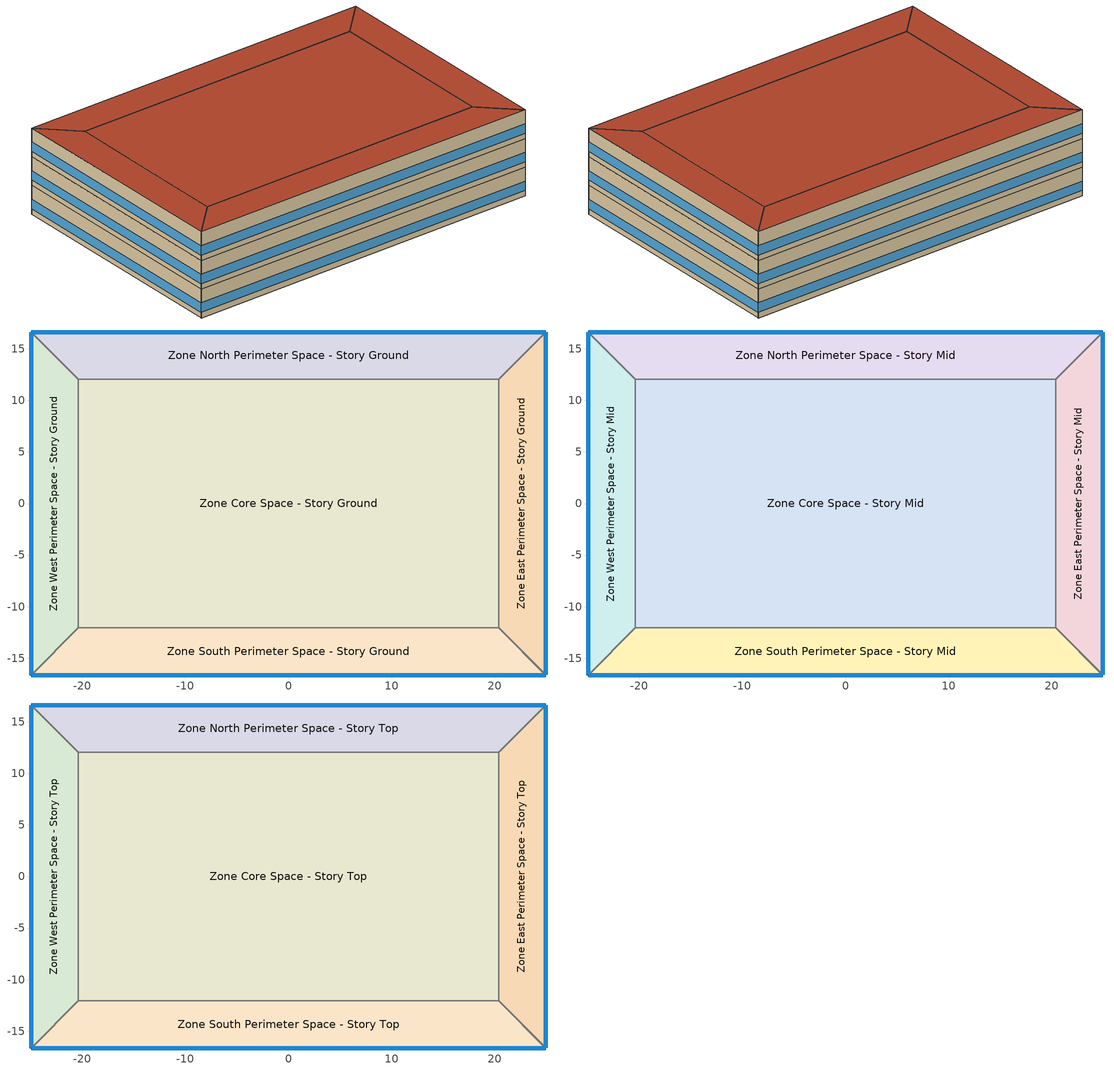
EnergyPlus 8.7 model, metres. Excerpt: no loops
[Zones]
Zone Core Space - Story Ground
 floor ground (Ground FloorGround_Floor_R11_T2013): -20.38,-12.06 -20.38,12.06 20.38,12.06 20.38,-12.06 z0
 wall to Zone West Perimeter Space - Story Ground (Typical Interior Wall): -20.38,12.06 -20.38,-12.06 z0:3.96
 wall to Zone North Perimeter Space - Story Ground (Typical Interior Wall): 20.38,12.06 -20.38,12.06 z0:3.96
 wall to Zone East Perimeter Space - Story Ground (Typical Interior Wall): 20.38,-12.06 20.38,12.06 z0:3.96
 wall to Zone South Perimeter Space - Story Ground (Typical Interior Wall): -20.38,-12.06 20.38,-12.06 z0:3.96
Zone East Perimeter Space - Story Ground
 floor ground (Ground FloorGround_Floor_R11_T2013): 24.95,16.63 24.95,-16.63 20.38,-12.06 20.38,12.06 z0
 wall outside (Metal framed wallsW1_R8.60): 24.95,-16.63 24.95,16.63 z0:3.96
 wall to Zone South Perimeter Space - Story Ground (Typical Interior Wall): 20.38,-12.06 24.95,-16.63 z0:3.96
 wall to Zone North Perimeter Space - Story Ground (Typical Interior Wall): 24.95,16.63 20.38,12.06 z0:3.96
 window (U1.23_SHGC0.82_SimpleGlazing_Window_01): 24.95,-16.61 24.95,16.61 z0.76:2.07
Zone North Perimeter Space - Story Ground
 floor ground (Ground FloorGround_Floor_R11_T2013): -24.95,16.63 24.95,16.63 20.38,12.06 -20.38,12.06 z0
 wall outside (Metal framed wallsW1_R8.60): 24.95,16.63 -24.95,16.63 z0:3.96
 wall to Zone West Perimeter Space - Story Ground (Typical Interior Wall): -24.95,16.63 -20.38,12.06 z0:3.96
 window (U1.23_SHGC0.82_SimpleGlazing_Window_01): 24.93,16.63 -24.93,16.63 z0.76:2.07
Zone South Perimeter Space - Story Ground
 floor ground (Ground FloorGround_Floor_R11_T2013): 24.95,-16.63 -24.95,-16.63 -20.38,-12.06 20.38,-12.06 z0
 wall outside (Metal framed wallsW1_R8.60): -24.95,-16.63 24.95,-16.63 z0:3.96
 wall to Zone West Perimeter Space - Story Ground (Typical Interior Wall): -20.38,-12.06 -24.95,-16.63 z0:3.96
 window (U1.23_SHGC0.82_SimpleGlazing_Window_01): -24.93,-16.63 24.93,-16.63 z0.76:2.07
Zone West Perimeter Space - Story Ground
 floor ground (Ground FloorGround_Floor_R11_T2013): -24.95,-16.63 -24.95,16.63 -20.38,12.06 -20.38,-12.06 z0
 wall outside (Metal framed wallsW1_R8.60): -24.95,16.63 -24.95,-16.63 z0:3.96
 window (U1.23_SHGC0.82_SimpleGlazing_Window_01): -24.95,16.61 -24.95,-16.61 z0.76:2.07
Zone Core Space - Story Mid
 floor to Zone Core Space - Story Ground (Typical Interior Floor): -20.38,-12.06 -20.38,12.06 20.38,12.06 20.38,-12.06 z3.96
 wall to Zone West Perimeter Space - Story Mid (Typical Interior Wall): -20.38,12.06 -20.38,-12.06 z3.96:7.92
 wall to Zone North Perimeter Space - Story Mid (Typical Interior Wall): 20.38,12.06 -20.38,12.06 z3.96:7.92
 wall to Zone East Perimeter Space - Story Mid (Typical Interior Wall): 20.38,-12.06 20.38,12.06 z3.96:7.92
 wall to Zone South Perimeter Space - Story Mid (Typical Interior Wall): -20.38,-12.06 20.38,-12.06 z3.96:7.92
Zone East Perimeter Space - Story Mid
 floor to Zone East Perimeter Space - Story Ground (Typical Interior Floor): 24.95,16.63 24.95,-16.63 20.38,-12.06 20.38,12.06 z3.96
 wall outside (Metal framed wallsW1_R8.60): 24.95,-16.63 24.95,16.63 z3.96:7.92
 wall to Zone South Perimeter Space - Story Mid (Typical Interior Wall): 20.38,-12.06 24.95,-16.63 z3.96:7.92
 wall to Zone North Perimeter Space - Story Mid (Typical Interior Wall): 24.95,16.63 20.38,12.06 z3.96:7.92
 window (U1.23_SHGC0.82_SimpleGlazing_Window_01): 24.95,-16.61 24.95,16.61 z4.72:6.03
Zone North Perimeter Space - Story Mid
 floor to Zone North Perimeter Space - Story Ground (Typical Interior Floor): -24.95,16.63 24.95,16.63 20.38,12.06 -20.38,12.06 z3.96
 wall outside (Metal framed wallsW1_R8.60): 24.95,16.63 -24.95,16.63 z3.96:7.92
 wall to Zone West Perimeter Space - Story Mid (Typical Interior Wall): -24.95,16.63 -20.38,12.06 z3.96:7.92
 window (U1.23_SHGC0.82_SimpleGlazing_Window_01): 24.93,16.63 -24.93,16.63 z4.72:6.03
Zone South Perimeter Space - Story Mid
 floor to Zone South Perimeter Space - Story Ground (Typical Interior Floor): 24.95,-16.63 -24.95,-16.63 -20.38,-12.06 20.38,-12.06 z3.96
 wall outside (Metal framed wallsW1_R8.60): -24.95,-16.63 24.95,-16.63 z3.96:7.92
 wall to Zone West Perimeter Space - Story Mid (Typical Interior Wall): -20.38,-12.06 -24.95,-16.63 z3.96:7.92
 window (U1.23_SHGC0.82_SimpleGlazing_Window_01): -24.93,-16.63 24.93,-16.63 z4.72:6.03
Zone West Perimeter Space - Story Mid
 floor to Zone West Perimeter Space - Story Ground (Typical Interior Floor): -24.95,-16.63 -24.95,16.63 -20.38,12.06 -20.38,-12.06 z3.96
 wall outside (Metal framed wallsW1_R8.60): -24.95,16.63 -24.95,-16.63 z3.96:7.92
 window (U1.23_SHGC0.82_SimpleGlazing_Window_01): -24.95,16.61 -24.95,-16.61 z4.72:6.03
Zone Core Space - Story Top
 floor to Zone Core Space - Story Mid (Typical Interior Floor): -20.38,-12.06 -20.38,12.06 20.38,12.06 20.38,-12.06 z7.92
 wall to Zone West Perimeter Space - Story Top (Typical Interior Wall): -20.38,12.06 -20.38,-12.06 z7.92:11.89
 wall to Zone North Perimeter Space - Story Top (Typical Interior Wall): 20.38,12.06 -20.38,12.06 z7.92:11.89
 wall to Zone East Perimeter Space - Story Top (Typical Interior Wall): 20.38,-12.06 20.38,12.06 z7.92:11.89
 wall to Zone South Perimeter Space - Story Top (Typical Interior Wall): -20.38,-12.06 20.38,-12.06 z7.92:11.89
 roof outside (Metal roofR1_R14.20): 20.38,-12.06 20.38,12.06 -20.38,12.06 -20.38,-12.06 z11.89
Zone East Perimeter Space - Story Top
 floor to Zone East Perimeter Space - Story Mid (Typical Interior Floor): 24.95,16.63 24.95,-16.63 20.38,-12.06 20.38,12.06 z7.92
 wall outside (Metal framed wallsW1_R8.60): 24.95,-16.63 24.95,16.63 z7.92:11.89
 wall to Zone South Perimeter Space - Story Top (Typical Interior Wall): 20.38,-12.06 24.95,-16.63 z7.92:11.89
 wall to Zone North Perimeter Space - Story Top (Typical Interior Wall): 24.95,16.63 20.38,12.06 z7.92:11.89
 window (U1.23_SHGC0.82_SimpleGlazing_Window_01): 24.95,-16.61 24.95,16.61 z8.69:10
 roof outside (Metal roofR1_R14.20): 20.38,12.06 20.38,-12.06 24.95,-16.63 24.95,16.63 z11.89
Zone North Perimeter Space - Story Top
 floor to Zone North Perimeter Space - Story Mid (Typical Interior Floor): -24.95,16.63 24.95,16.63 20.38,12.06 -20.38,12.06 z7.92
 wall outside (Metal framed wallsW1_R8.60): 24.95,16.63 -24.95,16.63 z7.92:11.89
 wall to Zone West Perimeter Space - Story Top (Typical Interior Wall): -24.95,16.63 -20.38,12.06 z7.92:11.89
 window (U1.23_SHGC0.82_SimpleGlazing_Window_01): 24.93,16.63 -24.93,16.63 z8.69:10
 roof outside (Metal roofR1_R14.20): -20.38,12.06 20.38,12.06 24.95,16.63 -24.95,16.63 z11.89
Zone South Perimeter Space - Story Top
 floor to Zone South Perimeter Space - Story Mid (Typical Interior Floor): 24.95,-16.63 -24.95,-16.63 -20.38,-12.06 20.38,-12.06 z7.92
 wall outside (Metal framed wallsW1_R8.60): -24.95,-16.63 24.95,-16.63 z7.92:11.89
 wall to Zone West Perimeter Space - Story Top (Typical Interior Wall): -20.38,-12.06 -24.95,-16.63 z7.92:11.89
 window (U1.23_SHGC0.82_SimpleGlazing_Window_01): -24.93,-16.63 24.93,-16.63 z8.69:10
 roof outside (Metal roofR1_R14.20): 20.38,-12.06 -20.38,-12.06 -24.95,-16.63 24.95,-16.63 z11.89
Zone West Perimeter Space - Story Top
 floor to Zone West Perimeter Space - Story Mid (Typical Interior Floor): -24.95,-16.63 -24.95,16.63 -20.38,12.06 -20.38,-12.06 z7.92
 wall outside (Metal framed wallsW1_R8.60): -24.95,16.63 -24.95,-16.63 z7.92:11.89
 window (U1.23_SHGC0.82_SimpleGlazing_Window_01): -24.95,16.61 -24.95,-16.61 z8.69:10
 roof outside (Metal roofR1_R14.20): -20.38,-12.06 -20.38,12.06 -24.95,16.63 -24.95,-16.63 z11.89
[Building]
CEC Pre-1978|MediumOffice
[Site:Location]
Climate Zone 3_CA_USA: Latitude {deg}=37.7; Longitude {deg}=-122.2; Time Zone {hr}=-8; Elevation {m}=2
[Site:WaterMainsTemperature]
Calculation Method=Correlation; Annual Average Outdoor Air Temperature {C}=14.1417; Maximum Difference In Monthly Average Outdoor Air Temperatures {deltaC}=7.8
[SizingPeriod:DesignDay] Day of Month=21; Dry-Bulb Temperature Range Modifier Type=DefaultMultipliers; Humidity Condition Type=Wetbulb; Barometric Pressure {Pa}=101301; Rain Indicator=No; Snow Indicator=No; Daylight Saving Time Indicator=No
Name | Month | Day Type | Maximum Dry-Bulb Temperature {C} | Daily Dry-Bulb Temperature Range {deltaC} | Wetbulb or DewPoint at Maximum Dry-Bulb {C} | Wind Speed {m/s} | Wind Direction {deg} | Solar Model Indicator | ASHRAE Clear Sky Optical Depth for Beam Irradiance (taub) | ASHRAE Clear Sky Optical Depth for Diffuse Irradiance (taud) | Sky Clearness
Climate Zone 3 Ann Clg .4% Condns DB=>MWB | 8 | SummerDesignDay | 27.7 | 7.4 | 18.3 | 4.9 | 290 | ASHRAETau | 0.367 | 2.428
Climate Zone 3 Ann Clg .4% Condns WB=>MDB | 8 | SummerDesignDay | 25.5 | 7.4 | 19.8 | 4.9 | 290 | ASHRAETau | 0.367 | 2.428
Climate Zone 3 Ann Htg 99.6% Condns DB | 1 | WinterDesignDay | 2.9 | 0 | 2.9 | 2.2 | 50 | ASHRAEClearSky |  |  | 0
[Material]
Name | Roughness | Thickness {m} | Conductivity {W/m-K} | Density {kg/m3} | Specific Heat {J/kg-K} | Thermal Absorptance | Solar Absorptance | Visible Absorptance
100mm Normalweight concrete floor | MediumRough | 0.1016 | 2.31045 | 2322 | 832.557 | 0.9 | 0 | 0
Air - Metal Wall Framing - 16 or 24 in. OC | Smooth | 0.1397 | 1.22017 | 1.28148 | 1004.832 | 0.9 | 0.7 | 0.7
Carpet - 3/4 in. CBES | Smooth | 0.01905 | 0.0500335 | 288.332 | 1381.644 | 0.9 | 0.7 | 0.8
G01 13mm gypsum board | Smooth | 0.0127 | 0.160031 | 800.001 | 1090.73 | 0.9 | 0.7 | 0.5
Ground_Floor_R11_T2013 | Smooth | 0.0442273 | 0.0230232 | 16.0185 | 1130.436 | 0.9 | 0.7 | 0.8
Gypsum Board - 1/2 in. CBES | Smooth | 0.0127 | 0.160107 | 640.739 | 1130.436 | 0.9 | 0.7 | 0.8
Metal Standing Seam - 1/16 in. CBES | MediumRough | 0.001524 | 0.580388 | 7820.53 | 502.416 | 0.85 | 0.37 | 0.85
Plywood - 5/8 in. CBES | Smooth | 0.016002 | 0.12008 | 480.554 | 1884.06 | 0.9 | 0.7 | 0.7
R1_R14.20 | Smooth | 0.0575653 | 0.0230232 | 16.0185 | 1130.436 | 0.9 | 0.7 | 0.8
Stucco - 7/8 in. CBES | MediumRough | 0.022352 | 0.700468 | 1855.1 | 837.36 | 0.9 | 0.7 | 0.8
W1_R8.60 | Smooth | 0.0348619 | 0.0230232 | 16.0185 | 1130.436 | 0.9 | 0.7 | 0.8
[Material:NoMass]
CP02 CARPET PAD: Roughness=Smooth; Thermal Resistance {m2-K/W}=0.21648; Thermal Absorptance=0.9; Solar Absorptance=0.7; Visible Absorptance=0.8
[WindowMaterial:SimpleGlazingSystem]
U1.23_SHGC0.82_SimpleGlazing_Window_01: U-Factor {W/m2-K}=6.98426; Solar Heat Gain Coefficient=0.82; Visible Transmittance=0.81
[Construction]
Ground FloorGround_Floor_R11_T2013: Ground_Floor_R11_T2013, Plywood - 5/8 in. CBES, Carpet - 3/4 in. CBES
Metal framed wallsW1_R8.60: Stucco - 7/8 in. CBES, W1_R8.60, Air - Metal Wall Framing - 16 or 24 in. OC, Gypsum Board - 1/2 in. CBES
Metal roofR1_R14.20: Metal Standing Seam - 1/16 in. CBES, R1_R14.20
Typical Interior Floor: 100mm Normalweight concrete floor, CP02 CARPET PAD
Typical Interior Wall: G01 13mm gypsum board, G01 13mm gypsum board
U1.23_SHGC0.82_SimpleGlazing_Window_01: U1.23_SHGC0.82_SimpleGlazing_Window_01
[Zone] Multiplier=1
Zone Core Space - Story Ground; Zone Core Space - Story Mid; Zone Core Space - Story Top; Zone East Perimeter Space - Story Ground; Zone East Perimeter Space - Story Mid; Zone East Perimeter Space - Story Top; Zone North Perimeter Space - Story Ground; Zone North Perimeter Space - Story Mid; Zone North Perimeter Space - Story Top; Zone South Perimeter Space - Story Ground; Zone South Perimeter Space - Story Mid; Zone South Perimeter Space - Story Top; Zone West Perimeter Space - Story Ground; Zone West Perimeter Space - Story Mid; Zone West Perimeter Space - Story Top
[Daylighting:Controls] Lighting Control Type=ContinuousOff; Minimum Input Power Fraction for Continuous or ContinuousOff Dimming Control=0.3; Minimum Light Output Fraction for Continuous or ContinuousOff Dimming Control=0.2; Glare Calculation Azimuth Angle of View Direction Clockwise from Zone y-Axis {deg}=-0; Fraction of Zone Controlled by Reference Point 1=1; Illuminance Setpoint at Reference Point 1 {lux}=484.376
Name | Zone | Glare Calculation Daylighting Reference Point | Daylighting Reference Point Name 1
{36773b16-22a4-4bd4-8062-05a0c4b30210} | Zone East Perimeter Space - Story Ground | East Perimeter Space - Story Ground daylighting control | East Perimeter Space - Story Ground daylighting control
{c0f8df34-e4f8-4d73-8c3d-2418b7e1d79f} | Zone East Perimeter Space - Story Mid | East Perimeter Space - Story Mid daylighting control | East Perimeter Space - Story Mid daylighting control
{21172b21-05bf-4970-b3d2-e92883ff63ab} | Zone East Perimeter Space - Story Top | East Perimeter Space - Story Top daylighting control | East Perimeter Space - Story Top daylighting control
{7ba9c80c-2231-4270-9371-38270d6de185} | Zone North Perimeter Space - Story Ground | North Perimeter Space - Story Ground daylighting control | North Perimeter Space - Story Ground daylighting control
{6401cc8a-5e51-4eee-b1ed-e385cee80e14} | Zone North Perimeter Space - Story Mid | North Perimeter Space - Story Mid daylighting control | North Perimeter Space - Story Mid daylighting control
{ec1a68bb-4b14-494a-9cc2-3942933690aa} | Zone North Perimeter Space - Story Top | North Perimeter Space - Story Top daylighting control | North Perimeter Space - Story Top daylighting control
{a2983211-247d-4dba-a9e9-2a064551e8fe} | Zone South Perimeter Space - Story Ground | South Perimeter Space - Story Ground daylighting control | South Perimeter Space - Story Ground daylighting control
{b7bafaeb-9221-4ead-b05e-1127b69674a2} | Zone South Perimeter Space - Story Mid | South Perimeter Space - Story Mid daylighting control | South Perimeter Space - Story Mid daylighting control
{a5dc249e-e7f7-411a-81ff-d322b2cc28ca} | Zone South Perimeter Space - Story Top | South Perimeter Space - Story Top daylighting control | South Perimeter Space - Story Top daylighting control
{e068176d-a9b4-4c5d-b3d7-7f416ff503fc} | Zone West Perimeter Space - Story Ground | West Perimeter Space - Story Ground daylighting control | West Perimeter Space - Story Ground daylighting control
{13510a79-9049-4c6f-acd3-9e8a958ac304} | Zone West Perimeter Space - Story Mid | West Perimeter Space - Story Mid daylighting control | West Perimeter Space - Story Mid daylighting control
{691124f6-c301-4a8f-be5b-b8c0def5ce54} | Zone West Perimeter Space - Story Top | West Perimeter Space - Story Top daylighting control | West Perimeter Space - Story Top daylighting control
[AvailabilityManager:NightCycle] Applicability Schedule=Always On Discrete; Control Type=CycleOnAny; Thermostat Tolerance {deltaC}=1; Cycling Run Time {s}=3600
Name | Fan Schedule
Availability Manager Night Cycle 1 | 5 Zone PVAV Occ Sch
Availability Manager Night Cycle 2 | 5 Zone PVAV 1 Occ Sch
Availability Manager Night Cycle 3 | 5 Zone PVAV 2 Occ Sch
[AvailabilityManager:Scheduled] Schedule=Always On Discrete
5 Zone PVAV OA Sys Availability Manager; 5 Zone PVAV 1 OA Sys Availability Manager; 5 Zone PVAV 2 OA Sys Availability Manager
[UtilityCost:Tariff] Buy Or Sell=buyFromUtility
Name | Output Meter | Conversion Factor Choice | Monthly Charge or Variable | Real Time Pricing Charge Schedule
PGE_Commercial_A1 | ElectricityPurchased:Facility | kWh | 10 | A_1_03/01/17
PGE_G-NR1 | Gas:Facility | Therm |  | G-NR1_11/01/17
[Schedule:Compact]
A_1_03/01/17: Through: 4/30, For: Weekdays, Until: 08:30, 0.19956, Until: 21:30, 0.20442, Until: 24:00, 0.19956, For: Weekends Holidays, Until: 08:30, 0.19956, Until: 21:30, 0.19956, Until: 24:00, 0.19956, Through: 10/31, For: Weekdays, Until: 08:30, 0.18638, Until: 12:00, 0.25796, Until: 18:00, 0.55478, Until: 21:30, 0.25796, Until: 24:30, 0.18638, For: Weekends Holidays, Until: 08:30, 0.21197, Until: 12:00, 0.21197, Until: 18:00, 0.21197, Until: 21:30, 0.21197, Until: 24:30, 0.21197, Through: 12/31, For: Weekdays, Until: 08:30, 0.19956, Until: 21:30, 0.20442, Until: 24:00, 0.19956, For: Weekends Holidays, Until: 08:30, 0.19956, Until: 21:30, 0.19956, Until: 24:00, 0.19956
G-NR1_11/01/17: Through: 3/31, For: Alldays, Until: 24:00, 1.03425, Through: 10/31, For: Alldays, Until: 24:00, 0.92407, Through: 12/31, For: Alldays, Until: 24:00, 1.03425
[Schedule:Day:Interval]
5 Zone PVAV 1 Occ Sch Default; 5 Zone PVAV 1 Occ Sch Summer Design Day; 5 Zone PVAV 1 Occ Sch Winter Design Day; 5 Zone PVAV 2 Occ Sch Default; 5 Zone PVAV 2 Occ Sch Summer Design Day; 5 Zone PVAV 2 Occ Sch Winter Design Day; 5 Zone PVAV Occ Sch Default; 5 Zone PVAV Occ Sch Summer Design Day; 5 Zone PVAV Occ Sch Winter Design Day: No, 24:00, 1
5 Zone PVAV 1 Occ Sch Friday; 5 Zone PVAV 1 Occ Sch Monday; 5 Zone PVAV 1 Occ Sch Thursday; 5 Zone PVAV 1 Occ Sch Tuesday; 5 Zone PVAV 1 Occ Sch Wednesday; 5 Zone PVAV 2 Occ Sch Friday; 5 Zone PVAV 2 Occ Sch Monday; 5 Zone PVAV 2 Occ Sch Thursday; 5 Zone PVAV 2 Occ Sch Tuesday; 5 Zone PVAV 2 Occ Sch Wednesday; 5 Zone PVAV Occ Sch Friday; 5 Zone PVAV Occ Sch Monday; 5 Zone PVAV Occ Sch Thursday; 5 Zone PVAV Occ Sch Tuesday; 5 Zone PVAV Occ Sch Wednesday: No, 07:00, 0, 18:00, 1, 24:00, 0
5 Zone PVAV 1 Occ Sch Saturday; 5 Zone PVAV 2 Occ Sch Saturday; 5 Zone PVAV Occ Sch Saturday: No, 08:00, 0, 12:00, 1, 24:00, 0
5 Zone PVAV 1 Occ Sch Sunday; 5 Zone PVAV 2 Occ Sch Sunday; 5 Zone PVAV Occ Sch Sunday: No, 24:00, 0
[Schedule:Week:Daily]
Schedule:Week:Daily {ba07fa39-e480-4b69-a7bc-2e64f26dcf98}: 5 Zone PVAV 1 Occ Sch Default, 5 Zone PVAV 1 Occ Sch Default, 5 Zone PVAV 1 Occ Sch Default, 5 Zone PVAV 1 Occ Sch Default, 5 Zone PVAV 1 Occ Sch Thursday, 5 Zone PVAV 1 Occ Sch Friday, 5 Zone PVAV 1 Occ Sch Saturday, 5 Zone PVAV 1 Occ Sch Default, 5 Zone PVAV 1 Occ Sch Summer Design Day, 5 Zone PVAV 1 Occ Sch Winter Design Day, 5 Zone PVAV 1 Occ Sch Default, 5 Zone PVAV 1 Occ Sch Default
Schedule:Week:Daily {15daf371-9596-44ab-95e7-4e430fbd3249}: 5 Zone PVAV 1 Occ Sch Sunday, 5 Zone PVAV 1 Occ Sch Monday, 5 Zone PVAV 1 Occ Sch Tuesday, 5 Zone PVAV 1 Occ Sch Wednesday, 5 Zone PVAV 1 Occ Sch Thursday, 5 Zone PVAV 1 Occ Sch Friday, 5 Zone PVAV 1 Occ Sch Saturday, 5 Zone PVAV 1 Occ Sch Default, 5 Zone PVAV 1 Occ Sch Summer Design Day, 5 Zone PVAV 1 Occ Sch Winter Design Day, 5 Zone PVAV 1 Occ Sch Default, 5 Zone PVAV 1 Occ Sch Default
Schedule:Week:Daily {e332d6ac-740d-4976-8a27-c7d5b84c9a8f}: 5 Zone PVAV 2 Occ Sch Default, 5 Zone PVAV 2 Occ Sch Default, 5 Zone PVAV 2 Occ Sch Default, 5 Zone PVAV 2 Occ Sch Default, 5 Zone PVAV 2 Occ Sch Thursday, 5 Zone PVAV 2 Occ Sch Friday, 5 Zone PVAV 2 Occ Sch Saturday, 5 Zone PVAV 2 Occ Sch Default, 5 Zone PVAV 2 Occ Sch Summer Design Day, 5 Zone PVAV 2 Occ Sch Winter Design Day, 5 Zone PVAV 2 Occ Sch Default, 5 Zone PVAV 2 Occ Sch Default
Schedule:Week:Daily {e38d8c12-5ba3-4f52-b2f6-3ab34bf69999}: 5 Zone PVAV 2 Occ Sch Sunday, 5 Zone PVAV 2 Occ Sch Monday, 5 Zone PVAV 2 Occ Sch Tuesday, 5 Zone PVAV 2 Occ Sch Wednesday, 5 Zone PVAV 2 Occ Sch Thursday, 5 Zone PVAV 2 Occ Sch Friday, 5 Zone PVAV 2 Occ Sch Saturday, 5 Zone PVAV 2 Occ Sch Default, 5 Zone PVAV 2 Occ Sch Summer Design Day, 5 Zone PVAV 2 Occ Sch Winter Design Day, 5 Zone PVAV 2 Occ Sch Default, 5 Zone PVAV 2 Occ Sch Default
Schedule:Week:Daily {dde61275-50f4-43db-856b-7c010b423d1a}: 5 Zone PVAV Occ Sch Default, 5 Zone PVAV Occ Sch Default, 5 Zone PVAV Occ Sch Default, 5 Zone PVAV Occ Sch Default, 5 Zone PVAV Occ Sch Thursday, 5 Zone PVAV Occ Sch Friday, 5 Zone PVAV Occ Sch Saturday, 5 Zone PVAV Occ Sch Default, 5 Zone PVAV Occ Sch Summer Design Day, 5 Zone PVAV Occ Sch Winter Design Day, 5 Zone PVAV Occ Sch Default, 5 Zone PVAV Occ Sch Default
Schedule:Week:Daily {fb6b921f-7127-4432-a634-79466ad619d1}: 5 Zone PVAV Occ Sch Sunday, 5 Zone PVAV Occ Sch Monday, 5 Zone PVAV Occ Sch Tuesday, 5 Zone PVAV Occ Sch Wednesday, 5 Zone PVAV Occ Sch Thursday, 5 Zone PVAV Occ Sch Friday, 5 Zone PVAV Occ Sch Saturday, 5 Zone PVAV Occ Sch Default, 5 Zone PVAV Occ Sch Summer Design Day, 5 Zone PVAV Occ Sch Winter Design Day, 5 Zone PVAV Occ Sch Default, 5 Zone PVAV Occ Sch Default
[Schedule:Year]
5 Zone PVAV 1 Occ Sch: Schedule:Week:Daily {ba07fa39-e480-4b69-a7bc-2e64f26dcf98}, 1, 1, 1, 3, Schedule:Week:Daily {15daf371-9596-44ab-95e7-4e430fbd3249}, 1, 4, 12, 31
5 Zone PVAV 2 Occ Sch: Schedule:Week:Daily {e332d6ac-740d-4976-8a27-c7d5b84c9a8f}, 1, 1, 1, 3, Schedule:Week:Daily {e38d8c12-5ba3-4f52-b2f6-3ab34bf69999}, 1, 4, 12, 31
5 Zone PVAV Occ Sch: Schedule:Week:Daily {dde61275-50f4-43db-856b-7c010b423d1a}, 1, 1, 1, 3, Schedule:Week:Daily {fb6b921f-7127-4432-a634-79466ad619d1}, 1, 4, 12, 31
[Schedule:Constant]
Always On Discrete: Hourly Value=1
